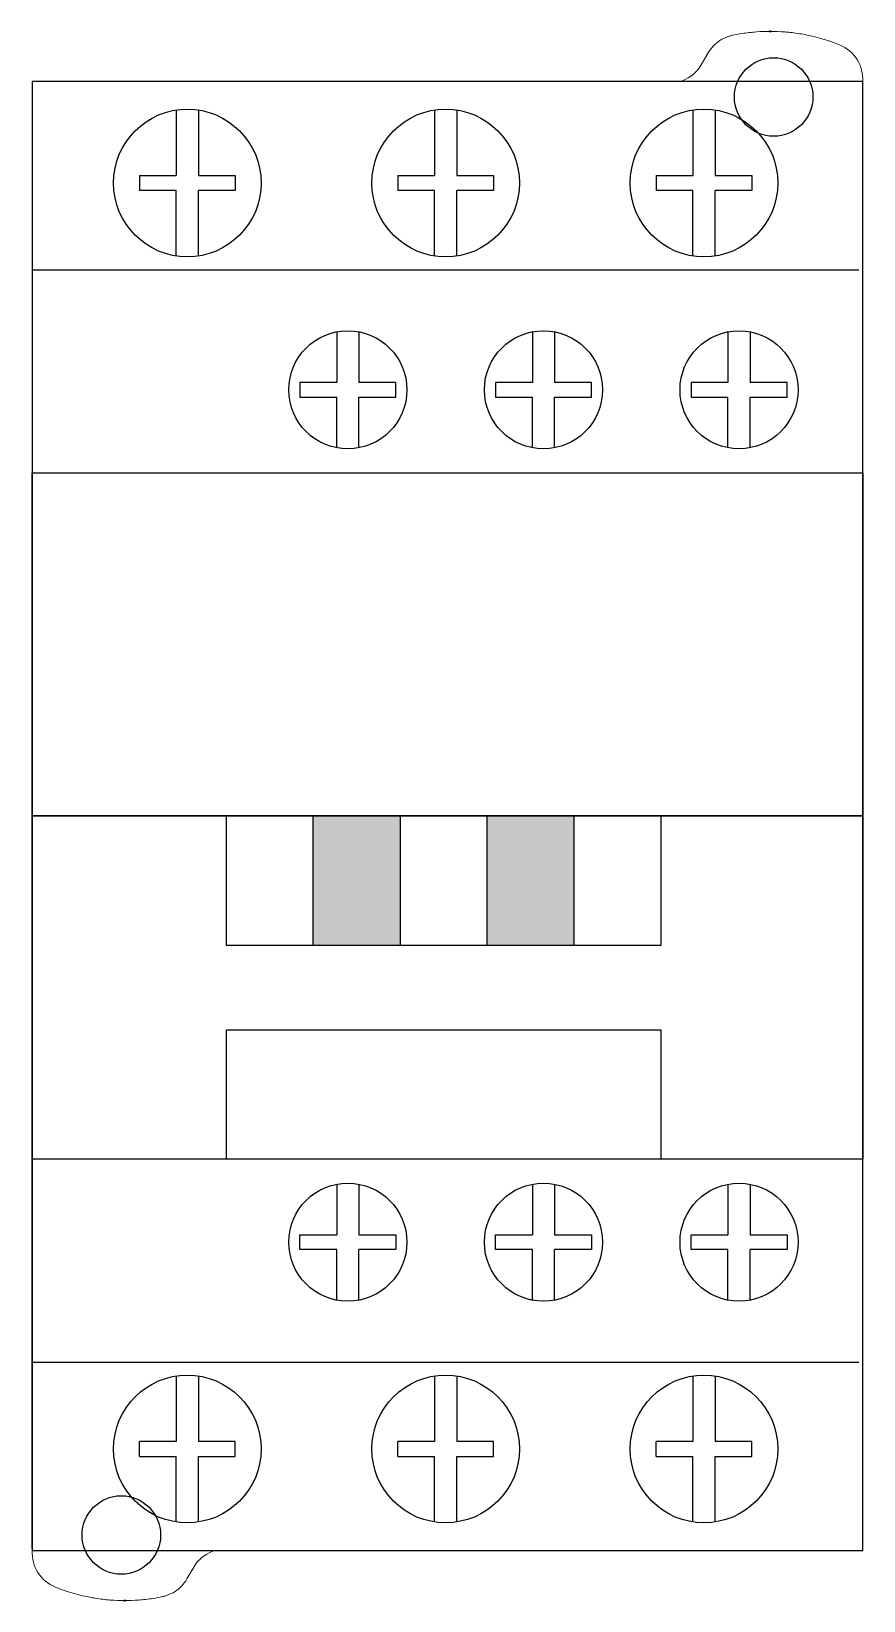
# Model space of a CAD drawing. Extents: x 0 to 45.1, y 0 to 85.
import ezdxf

# ---------------------------------------------------------------- set-up
doc = ezdxf.new("R2010")
doc.units = 0
doc.linetypes.add('DASHED', pattern=[0.75, 0.5, -0.25])
doc.layers.add('HIDDEN', color=7, linetype='CONTINUOUS')
doc.layers.add('THICK', color=7, linetype='CONTINUOUS')
doc.layers.add('Hidden (ISO)', color=5, linetype='DASHED', lineweight=35)
doc.layers.add('Visible (ISO)', color=7, linetype='CONTINUOUS', lineweight=13)

# ---------------------------------------------------------------- blocks, each defined once
blk = doc.blocks.new('LC1D25-38')
h = blk.add_hatch(color=5)
h.paths.add_polyline_path([(15.229, -9.293), (19.938, -9.293), (19.938, -16.304), (15.229, -16.304)])
h.paths.add_polyline_path([(24.648, -9.293), (29.358, -9.293), (29.358, -16.304), (24.648, -16.304)])
at = {"color": 1}
for p, q in [((5.803, 25.393), (7.803, 25.393)), ((9.003, 25.393), (11.003, 25.393)), ((11.003, 25.393), (11.003, 24.593)), ((19.803, 25.393), (21.803, 25.393)), ((23.003, 25.393), (25.003, 25.393)), ((25.003, 25.393), (25.003, 24.593)), ((33.803, 25.393), (35.803, 25.393)), ((37.003, 25.393), (39.003, 25.393)), ((39.003, 25.393), (39.003, 24.593)), ((7.803, 24.593), (5.803, 24.593)), ((11.003, 24.593), (9.003, 24.593)), ((21.803, 24.593), (19.803, 24.593)), ((25.003, 24.593), (23.003, 24.593)), ((35.803, 24.593), (33.803, 24.593)), ((39.003, 24.593), (37.003, 24.593)), ((7.803, -43.18), (5.803, -43.18)), ((11.003, -43.18), (9.003, -43.18)), ((11.003, -43.98), (11.003, -43.18)), ((21.803, -43.18), (19.803, -43.18)), ((25.003, -43.18), (23.003, -43.18)), ((25.003, -43.98), (25.003, -43.18)), ((35.803, -43.18), (33.803, -43.18)), ((39.003, -43.18), (37.003, -43.18)), ((39.003, -43.98), (39.003, -43.18)), ((5.803, -43.98), (7.803, -43.98)), ((9.003, -43.98), (11.003, -43.98)), ((19.803, -43.98), (21.803, -43.98)), ((23.003, -43.98), (25.003, -43.98)), ((33.803, -43.98), (35.803, -43.98)), ((37.003, -43.98), (39.003, -43.98))]:
    blk.add_line(p, q, dxfattribs=at)
blk.add_line((0.003, 9.293), (0.003, -27.88))
for points in [[(45.003, 30.493), (0.003, 30.493), (0.003, -49.08), (45.003, -49.08)], [(0, 9.293), (45.003, 9.293), (45.003, -9.293), (0, -9.293)], [(0, -9.293), (45.003, -9.293), (45.003, -27.88), (0, -27.88)], [(10.519, -9.293), (34.067, -9.293), (34.067, -16.304), (10.519, -16.304)], [(15.229, -9.293), (19.938, -9.293), (19.938, -16.304), (15.229, -16.304)], [(24.648, -9.293), (29.358, -9.293), (29.358, -16.304), (24.648, -16.304)], [(10.519, -20.869), (34.067, -20.869), (34.067, -27.88), (10.519, -27.88)]]:
    blk.add_lwpolyline(points, close=True)
for centre in [(40.179, 29.653), (4.826, -48.24)]:
    blk.add_circle(centre, 2.127)
for centre, radius in [((8.403, 24.993), 4), ((22.403, 24.993), 4), ((36.403, 24.993), 4), ((17.103, 13.793), 3.199), ((27.703, 13.793), 3.199), ((38.303, 13.793), 3.199), ((17.103, -32.38), 3.199), ((27.703, -32.38), 3.199), ((38.303, -32.38), 3.199), ((8.403, -43.58), 4), ((22.403, -43.58), 4), ((36.403, -43.58), 4)]:
    blk.add_circle(centre, radius, dxfattribs=at)
at = {"layer": 'HIDDEN'}
for p, q in [((0.003, 30.493), (0.003, 30.493)), ((0.003, 30.493), (0.003, 30.493)), ((9.203, 30.497), (9.203, 30.497)), ((45.003, 30.493), (45.003, 30.493)), ((45.003, 30.493), (45.003, 30.493)), ((0.003, -49.08), (0.003, -49.08)), ((0.003, -49.08), (0.003, -49.08)), ((9.203, -49.084), (9.203, -49.084))]:
    blk.add_line(p, q, dxfattribs=at)
at = {"layer": 'HIDDEN', "color": 1}
for p, q in [((14.503, 14.193), (14.503, 14.193)), ((16.503, 14.193), (16.503, 14.193)), ((17.703, 14.193), (17.703, 14.193)), ((19.703, 14.193), (19.703, 14.193)), ((25.103, 14.193), (25.103, 14.193)), ((27.103, 14.193), (27.103, 14.193)), ((28.303, 14.193), (28.303, 14.193)), ((30.303, 14.193), (30.303, 14.193)), ((35.703, 14.193), (35.703, 14.193)), ((37.703, 14.193), (37.703, 14.193)), ((38.903, 14.193), (38.903, 14.193)), ((40.903, 14.193), (40.903, 14.193)), ((14.503, 13.393), (14.503, 13.393)), ((16.503, 13.393), (16.503, 13.393)), ((17.703, 13.393), (17.703, 13.393)), ((19.703, 13.393), (19.703, 13.393)), ((25.103, 13.393), (25.103, 13.393)), ((27.103, 13.393), (27.103, 13.393)), ((28.303, 13.393), (28.303, 13.393)), ((30.303, 13.393), (30.303, 13.393)), ((35.703, 13.393), (35.703, 13.393)), ((37.703, 13.393), (37.703, 13.393)), ((38.903, 13.393), (38.903, 13.393)), ((40.903, 13.393), (40.903, 13.393)), ((14.503, -31.98), (14.503, -31.98)), ((16.503, -31.98), (16.503, -31.98)), ((17.703, -31.98), (17.703, -31.98)), ((19.703, -31.98), (19.703, -31.98)), ((25.103, -31.98), (25.103, -31.98)), ((27.103, -31.98), (27.103, -31.98)), ((28.303, -31.98), (28.303, -31.98)), ((30.303, -31.98), (30.303, -31.98)), ((35.703, -31.98), (35.703, -31.98)), ((37.703, -31.98), (37.703, -31.98)), ((38.903, -31.98), (38.903, -31.98)), ((40.903, -31.98), (40.903, -31.98)), ((14.503, -32.78), (14.503, -32.78)), ((16.503, -32.78), (16.503, -32.78)), ((17.703, -32.78), (17.703, -32.78)), ((19.703, -32.78), (19.703, -32.78)), ((25.103, -32.78), (25.103, -32.78)), ((27.103, -32.78), (27.103, -32.78)), ((28.303, -32.78), (28.303, -32.78)), ((30.303, -32.78), (30.303, -32.78)), ((35.703, -32.78), (35.703, -32.78)), ((37.703, -32.78), (37.703, -32.78)), ((38.903, -32.78), (38.903, -32.78)), ((40.903, -32.78), (40.903, -32.78))]:
    blk.add_line(p, q, dxfattribs=at)
at = {"layer": 'Hidden (ISO)', "ltscale": 0.016207}
for p, q in [((40.045, 33.207), (39.96, 33.207)), ((4.96, -51.793), (5.045, -51.793))]:
    blk.add_line(p, q, dxfattribs=at)
at = {"layer": 'THICK', "color": 1}
for p, q in [((7.803, 28.948), (7.803, 25.393)), ((9.003, 28.948), (9.003, 25.393)), ((21.803, 28.948), (21.803, 25.393)), ((23.003, 28.948), (23.003, 25.393)), ((35.803, 28.948), (35.803, 25.393)), ((37.003, 28.948), (37.003, 25.393)), ((5.803, 25.393), (5.803, 24.593)), ((5.803, 25.393), (5.803, 24.593)), ((19.803, 25.393), (19.803, 24.593)), ((19.803, 25.393), (19.803, 24.593)), ((33.803, 25.393), (33.803, 24.593)), ((33.803, 25.393), (33.803, 24.593)), ((7.803, 21.039), (7.803, 24.593)), ((9.003, 21.039), (9.003, 24.593)), ((21.803, 21.039), (21.803, 24.593)), ((23.003, 21.039), (23.003, 24.593)), ((35.803, 21.039), (35.803, 24.593)), ((37.003, 21.039), (37.003, 24.593)), ((16.503, 16.936), (16.503, 14.193)), ((17.703, 16.936), (17.703, 14.193)), ((27.103, 16.936), (27.103, 14.193)), ((28.303, 16.936), (28.303, 14.193)), ((37.703, 16.936), (37.703, 14.193)), ((38.903, 16.936), (38.903, 14.193)), ((14.503, 14.193), (14.503, 13.393)), ((16.503, 14.193), (14.503, 14.193)), ((19.703, 14.193), (17.703, 14.193)), ((19.703, 13.393), (19.703, 14.193)), ((25.103, 14.193), (25.103, 13.393)), ((27.103, 14.193), (25.103, 14.193)), ((30.303, 14.193), (28.303, 14.193)), ((30.303, 13.393), (30.303, 14.193)), ((35.703, 14.193), (35.703, 13.393)), ((37.703, 14.193), (35.703, 14.193)), ((40.903, 14.193), (38.903, 14.193)), ((40.903, 13.393), (40.903, 14.193)), ((14.503, 13.393), (16.503, 13.393)), ((16.503, 10.65), (16.503, 13.393)), ((17.703, 10.65), (17.703, 13.393)), ((17.703, 13.393), (19.703, 13.393)), ((25.103, 13.393), (27.103, 13.393)), ((27.103, 10.65), (27.103, 13.393)), ((28.303, 10.65), (28.303, 13.393)), ((28.303, 13.393), (30.303, 13.393)), ((35.703, 13.393), (37.703, 13.393)), ((37.703, 10.65), (37.703, 13.393)), ((38.903, 10.65), (38.903, 13.393)), ((38.903, 13.393), (40.903, 13.393)), ((16.503, -29.237), (16.503, -31.98)), ((17.703, -29.237), (17.703, -31.98)), ((27.103, -29.237), (27.103, -31.98)), ((28.303, -29.237), (28.303, -31.98)), ((37.703, -29.237), (37.703, -31.98)), ((38.903, -29.237), (38.903, -31.98)), ((14.503, -31.98), (16.503, -31.98)), ((14.503, -32.78), (14.503, -31.98)), ((17.703, -31.98), (19.703, -31.98)), ((19.703, -31.98), (19.703, -32.78)), ((25.103, -31.98), (27.103, -31.98)), ((25.103, -32.78), (25.103, -31.98)), ((28.303, -31.98), (30.303, -31.98)), ((30.303, -31.98), (30.303, -32.78)), ((35.703, -31.98), (37.703, -31.98)), ((35.703, -32.78), (35.703, -31.98)), ((38.903, -31.98), (40.903, -31.98)), ((40.903, -31.98), (40.903, -32.78)), ((16.503, -32.78), (14.503, -32.78)), ((16.503, -35.523), (16.503, -32.78)), ((19.703, -32.78), (17.703, -32.78)), ((17.703, -35.523), (17.703, -32.78)), ((27.103, -32.78), (25.103, -32.78)), ((27.103, -35.523), (27.103, -32.78)), ((30.303, -32.78), (28.303, -32.78)), ((28.303, -35.523), (28.303, -32.78)), ((37.703, -32.78), (35.703, -32.78)), ((37.703, -35.523), (37.703, -32.78)), ((40.903, -32.78), (38.903, -32.78)), ((38.903, -35.523), (38.903, -32.78)), ((7.803, -39.625), (7.803, -43.18)), ((9.003, -39.625), (9.003, -43.18)), ((21.803, -39.625), (21.803, -43.18)), ((23.003, -39.625), (23.003, -43.18)), ((35.803, -39.625), (35.803, -43.18)), ((37.003, -39.625), (37.003, -43.18)), ((5.803, -43.98), (5.803, -43.18)), ((5.803, -43.98), (5.803, -43.18)), ((19.803, -43.98), (19.803, -43.18)), ((19.803, -43.98), (19.803, -43.18)), ((33.803, -43.98), (33.803, -43.18)), ((33.803, -43.98), (33.803, -43.18)), ((7.803, -47.535), (7.803, -43.98)), ((9.003, -47.535), (9.003, -43.98)), ((21.803, -47.535), (21.803, -43.98)), ((23.003, -47.535), (23.003, -43.98)), ((35.803, -47.535), (35.803, -43.98)), ((37.003, -47.535), (37.003, -43.98))]:
    blk.add_line(p, q, dxfattribs=at)
at = {"layer": 'THICK'}
for p, q in [((0.003, 20.293), (44.803, 20.293)), ((0.003, 20.293), (0.003, 9.293)), ((0.003, 20.293), (44.803, 20.293)), ((0.003, -38.88), (0.003, -27.88)), ((0.003, -48.98), (0.003, -38.88)), ((0.003, -38.88), (44.803, -38.88)), ((0.003, -48.98), (0.003, -43.28))]:
    blk.add_line(p, q, dxfattribs=at)
at = {"layer": 'Visible (ISO)'}
for p, q in [((36.626, 32.036), (36.148, 31.208)), ((8.38, -50.623), (8.857, -49.795))]:
    blk.add_line(p, q, dxfattribs=at)
for centre, radius, start, end in [((38.358, 31.036), 2, 123.33574, 150), ((40.003, 23.207), 10, 67.97569, 71.80513), ((42.996, 30.614), 2.011, 356.55459, 67.88313), ((34.279, 32.793), 2.451, 290.20685, 319.69902), ((2.01, -49.201), 2.011, 176.55459, 247.88313), ((10.726, -51.38), 2.451, 110.20685, 139.69902), ((6.648, -49.623), 2, 303.33574, 330), ((5.003, -41.794), 10, 247.97569, 251.80513)]:
    blk.add_arc(centre, radius, start, end, dxfattribs=at)
for points, knots in [([(40.003, 33.207), (40.001, 33.207), (39.999, 33.207), (39.757, 33.207), (39.504, 33.198), (38.987, 33.158), (38.724, 33.128), (38.289, 33.06), (38.117, 33.029), (37.947, 32.993)], [0, 0, 0, 0, 0.004408, 0.004408, 0.746715, 0.746715, 1.489023, 1.489023, 1.978302, 1.978302, 1.978302, 1.978302]), ([(43.125, 32.707), (42.885, 32.786), (42.632, 32.859), (42.112, 32.985), (41.845, 33.039), (41.31, 33.125), (41.041, 33.156), (40.513, 33.197), (40.254, 33.207), (40.006, 33.207), (40.004, 33.207), (40.003, 33.207)], [5.981455, 5.981455, 5.981455, 5.981455, 6.740711, 6.740711, 7.499967, 7.499967, 8.259223, 8.259223, 9.018478, 9.018478, 9.022886, 9.022886, 9.022886, 9.022886]), ([(37.947, 32.993), (37.889, 32.981), (37.832, 32.966), (37.59, 32.893), (37.413, 32.808), (37.259, 32.707)], [2.4600557, 2.4600557, 2.4600557, 2.4600557, 2.6279039, 2.6279039, 3.1800976, 3.1800976, 3.1800976, 3.1800976]), ([(1.88, -51.294), (2.121, -51.373), (2.373, -51.445), (2.893, -51.572), (3.16, -51.626), (3.696, -51.711), (3.965, -51.743), (4.492, -51.784), (4.751, -51.793), (4.999, -51.794), (5.001, -51.794), (5.003, -51.794)], [5.981455, 5.981455, 5.981455, 5.981455, 6.740711, 6.740711, 7.499967, 7.499967, 8.259223, 8.259223, 9.018478, 9.018478, 9.022886, 9.022886, 9.022886, 9.022886]), ([(5.003, -51.794), (5.004, -51.794), (5.006, -51.794), (5.249, -51.793), (5.502, -51.784), (6.018, -51.745), (6.281, -51.715), (6.716, -51.647), (6.888, -51.616), (7.059, -51.58)], [0, 0, 0, 0, 0.004408, 0.004408, 0.746715, 0.746715, 1.489023, 1.489023, 1.978302, 1.978302, 1.978302, 1.978302]), ([(7.059, -51.58), (7.116, -51.568), (7.173, -51.553), (7.415, -51.479), (7.592, -51.395), (7.747, -51.294)], [2.4600557, 2.4600557, 2.4600557, 2.4600557, 2.6279039, 2.6279039, 3.1800976, 3.1800976, 3.1800976, 3.1800976])]:
    blk.add_open_spline(points, degree=3, knots=knots, dxfattribs=at)

msp = doc.modelspace()

# ---------------------------------------------------------------- block references
msp.add_blockref('LC1D25-38', (0.001, 51.794))

doc.saveas('drawing.dxf')
